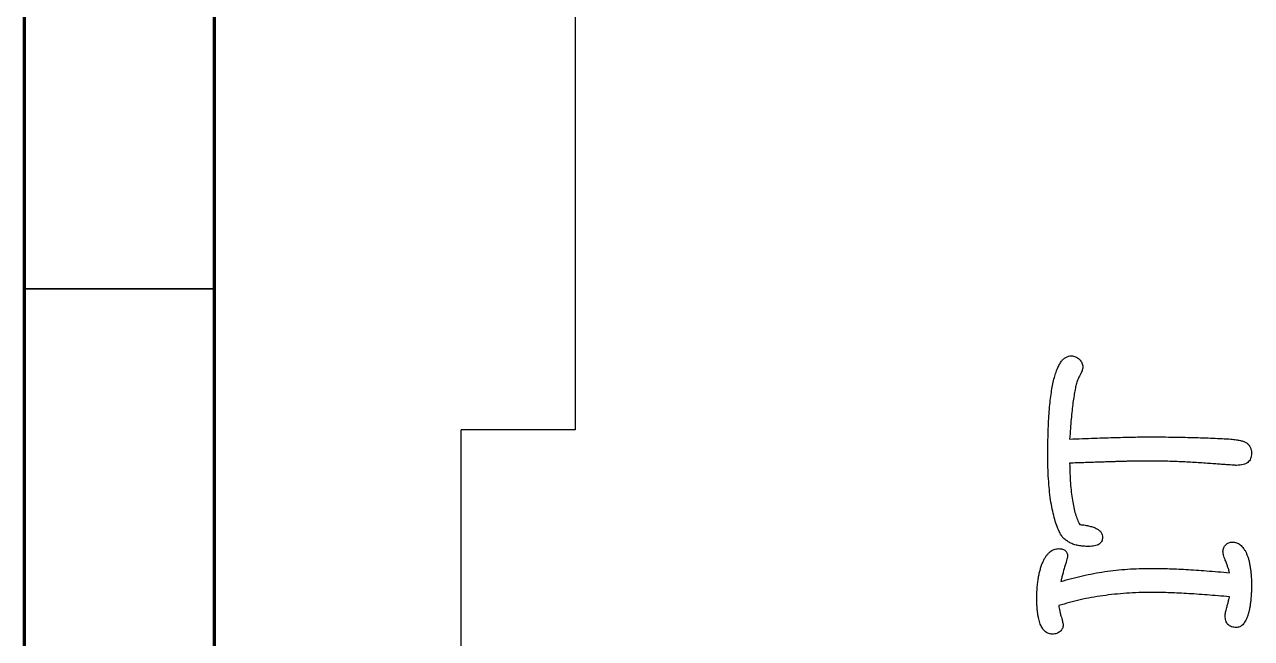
# Model space of a CAD drawing. Header units: millimetres. Extents: x 15 to 589, y 5 to 415.
# Drawn here: x 15 to 47.3, y 350.8 to 366.96 of the extents above; entities that cross this region are included whole.
import ezdxf

# ---------------------------------------------------------------- set-up
doc = ezdxf.new("R2010")
doc.units = ezdxf.units.MM

msp = doc.modelspace()

# ---------------------------------------------------------------- linework, layer by layer
at = {"color": 7, "linetype": 'Continuous', "lineweight": 70}
for p, q in [((15, 5), (15, 415)), ((20, 10), (20, 410))]:
    msp.add_line(p, q, dxfattribs=at)
at = {"color": 7, "linetype": 'Continuous', "lineweight": 25}
for p, q in [((29.492, 376.284), (29.492, 356.284)), ((26.492, 326.284), (26.492, 356.284)), ((29.492, 356.284), (26.492, 356.284))]:
    msp.add_line(p, q, dxfattribs=at)
at = {"color": 7, "linetype": 'Continuous', "lineweight": 35}
msp.add_line((20, 360), (15, 360), dxfattribs=at)
at = {"color": 7, "linetype": 'Continuous', "lineweight": 25}
for points, knots in [([(41.937, 355.637), (41.937, 355.742), (41.939, 355.945), (41.946, 356.239), (41.957, 356.513), (41.974, 356.767), (41.996, 357), (42.021, 357.214), (42.053, 357.407), (42.088, 357.579), (42.129, 357.732), (42.174, 357.865), (42.225, 357.977), (42.28, 358.07), (42.34, 358.143), (42.407, 358.196), (42.479, 358.229), (42.53, 358.233), (42.555, 358.234)], [0, 0, 0, 0, 0.1117999, 0.2165796, 0.3140494, 0.4042681, 0.4875895, 0.5640743, 0.633536, 0.6960467, 0.7521523, 0.8019945, 0.8452867, 0.8835231, 0.9167048, 0.9459236, 0.97318, 1, 1, 1, 1]), ([(42.555, 358.234), (42.574, 358.233), (42.612, 358.232), (42.667, 358.213), (42.719, 358.184), (42.767, 358.145), (42.807, 358.1), (42.837, 358.051), (42.855, 357.999), (42.858, 357.964), (42.859, 357.946)], [0, 0, 0, 0, 0.124064, 0.247444, 0.375591, 0.512145, 0.64548, 0.769544, 0.885472, 1, 1, 1, 1]), ([(42.859, 357.946), (42.859, 357.933), (42.857, 357.906), (42.846, 357.863), (42.829, 357.815), (42.813, 357.783), (42.804, 357.766)], [0, 0, 0, 0, 0.204836, 0.433789, 0.700842, 1, 1, 1, 1]), ([(42.721, 357.594), (42.709, 357.557), (42.684, 357.476), (42.654, 357.34), (42.626, 357.181), (42.599, 356.998), (42.574, 356.793), (42.552, 356.564), (42.531, 356.311), (42.52, 356.135), (42.513, 356.043)], [0, 0, 0, 0, 0.074374, 0.162773, 0.266152, 0.383524, 0.515551, 0.662242, 0.823714, 1, 1, 1, 1]), ([(42.804, 357.766), (42.793, 357.744), (42.774, 357.706), (42.748, 357.656), (42.732, 357.62), (42.724, 357.601), (42.721, 357.594)], [0, 0, 0, 0, 0.380919, 0.675534, 0.877655, 1, 1, 1, 1]), ([(42.513, 356.043), (42.626, 356.048), (42.844, 356.057), (43.16, 356.069), (43.452, 356.079), (43.721, 356.087), (43.967, 356.093), (44.19, 356.098), (44.39, 356.101), (44.515, 356.101), (44.574, 356.101)], [0, 0, 0, 0, 0.1644646, 0.3175404, 0.4596656, 0.5899683, 0.7093243, 0.8177368, 0.9143355, 1, 1, 1, 1]), ([(44.574, 356.101), (44.679, 356.101), (44.884, 356.101), (45.187, 356.098), (45.478, 356.093), (45.757, 356.087), (46.024, 356.079), (46.28, 356.069), (46.523, 356.058), (46.681, 356.048), (46.758, 356.043)], [0, 0, 0, 0, 0.143845, 0.282337, 0.415481, 0.543284, 0.66534, 0.782482, 0.893894, 1, 1, 1, 1]), ([(46.758, 356.043), (46.804, 356.039), (46.887, 356.031), (47.001, 356.011), (47.094, 355.984), (47.145, 355.957), (47.168, 355.944)], [0, 0, 0, 0, 0.320018, 0.589451, 0.816071, 1, 1, 1, 1]), ([(47.168, 355.944), (47.188, 355.929), (47.228, 355.899), (47.271, 355.834), (47.295, 355.756), (47.298, 355.7), (47.299, 355.67)], [0, 0, 0, 0, 0.23525, 0.468009, 0.718162, 1, 1, 1, 1]), ([(42.238, 353.608), (42.213, 353.666), (42.162, 353.788), (42.103, 353.987), (42.05, 354.208), (42.009, 354.451), (41.977, 354.716), (41.954, 355.003), (41.939, 355.313), (41.938, 355.527), (41.937, 355.637)], [0, 0, 0, 0, 0.0916, 0.192031, 0.301416, 0.420946, 0.55013, 0.689287, 0.839484, 1, 1, 1, 1]), ([(47.299, 355.67), (47.298, 355.645), (47.296, 355.597), (47.277, 355.531), (47.246, 355.474), (47.202, 355.428), (47.145, 355.394), (47.076, 355.368), (46.995, 355.355), (46.938, 355.353), (46.907, 355.352)], [0, 0, 0, 0, 0.130199, 0.2455, 0.354661, 0.463002, 0.57534, 0.700477, 0.840286, 1, 1, 1, 1]), ([(44.51, 355.467), (44.49, 355.467), (44.449, 355.467), (44.381, 355.466), (44.305, 355.465), (44.22, 355.463), (44.127, 355.462), (44.024, 355.459), (43.913, 355.456), (43.793, 355.452), (43.663, 355.449), (43.525, 355.444), (43.378, 355.44), (43.222, 355.434), (43.058, 355.429), (42.884, 355.422), (42.702, 355.417), (42.577, 355.412), (42.513, 355.409)], [0, 0, 0, 0, 0.029319, 0.0627, 0.101043, 0.143452, 0.190371, 0.241809, 0.297306, 0.357775, 0.422302, 0.491802, 0.565359, 0.643439, 0.726027, 0.812688, 0.904307, 1, 1, 1, 1]), ([(42.513, 355.409), (42.515, 355.318), (42.518, 355.141), (42.532, 354.887), (42.554, 354.654), (42.582, 354.442), (42.618, 354.25), (42.662, 354.079), (42.712, 353.927), (42.756, 353.837), (42.777, 353.795)], [0, 0, 0, 0, 0.166714, 0.321063, 0.462659, 0.592803, 0.710799, 0.818024, 0.913935, 1, 1, 1, 1]), ([(46.907, 355.352), (46.902, 355.352), (46.883, 355.353), (46.842, 355.356), (46.777, 355.36), (46.688, 355.367), (46.574, 355.375), (46.435, 355.385), (46.272, 355.396), (46.022, 355.415), (45.695, 355.436), (45.298, 355.454), (44.903, 355.465), (44.641, 355.466), (44.51, 355.467)], [0, 0, 0, 0, 0.006765, 0.02369, 0.050774, 0.088018, 0.135796, 0.193734, 0.261832, 0.340089, 0.506663, 0.67195, 0.836378, 1, 1, 1, 1]), ([(42.777, 353.795), (42.824, 353.79), (42.912, 353.782), (43.035, 353.757), (43.139, 353.727), (43.225, 353.688), (43.294, 353.643), (43.342, 353.587), (43.374, 353.523), (43.377, 353.477), (43.378, 353.453)], [0, 0, 0, 0, 0.188011, 0.351806, 0.494821, 0.617801, 0.723748, 0.818209, 0.907621, 1, 1, 1, 1]), ([(43.01, 353.218), (42.963, 353.22), (42.872, 353.222), (42.742, 353.24), (42.626, 353.27), (42.521, 353.312), (42.43, 353.368), (42.351, 353.435), (42.286, 353.515), (42.254, 353.577), (42.238, 353.608)], [0, 0, 0, 0, 0.154393, 0.296246, 0.427305, 0.548446, 0.663523, 0.774982, 0.886065, 1, 1, 1, 1]), ([(43.378, 353.453), (43.378, 353.435), (43.376, 353.399), (43.357, 353.35), (43.327, 353.308), (43.286, 353.274), (43.232, 353.25), (43.168, 353.23), (43.093, 353.22), (43.039, 353.219), (43.01, 353.218)], [0, 0, 0, 0, 0.111834, 0.215191, 0.315938, 0.420829, 0.538339, 0.67168, 0.824692, 1, 1, 1, 1]), ([(41.814, 352.819), (41.827, 352.846), (41.851, 352.898), (41.895, 352.968), (41.942, 353.027), (41.993, 353.075), (42.046, 353.114), (42.103, 353.141), (42.163, 353.158), (42.205, 353.16), (42.226, 353.161)], [0, 0, 0, 0, 0.158214, 0.30216, 0.434215, 0.556535, 0.671428, 0.780014, 0.888543, 1, 1, 1, 1]), ([(42.226, 353.161), (42.244, 353.16), (42.278, 353.16), (42.325, 353.15), (42.366, 353.134), (42.399, 353.113), (42.425, 353.084), (42.443, 353.049), (42.454, 353.008), (42.455, 352.979), (42.456, 352.963)], [0, 0, 0, 0, 0.156326, 0.294634, 0.414955, 0.527543, 0.636244, 0.745691, 0.866881, 1, 1, 1, 1]), ([(46.549, 353.09), (46.55, 353.107), (46.552, 353.139), (46.566, 353.184), (46.588, 353.227), (46.62, 353.263), (46.657, 353.295), (46.7, 353.317), (46.746, 353.331), (46.779, 353.333), (46.795, 353.334)], [0, 0, 0, 0, 0.126955, 0.249159, 0.37062, 0.496818, 0.624804, 0.746266, 0.870714, 1, 1, 1, 1]), ([(46.611, 352.856), (46.601, 352.881), (46.584, 352.927), (46.565, 352.991), (46.552, 353.044), (46.55, 353.076), (46.549, 353.09)], [0, 0, 0, 0, 0.327016, 0.601361, 0.82522, 1, 1, 1, 1]), ([(46.795, 353.334), (46.814, 353.333), (46.852, 353.331), (46.906, 353.317), (46.957, 353.293), (47.006, 353.261), (47.051, 353.219), (47.092, 353.168), (47.131, 353.107), (47.166, 353.038), (47.197, 352.961), (47.225, 352.876), (47.247, 352.783), (47.266, 352.683), (47.281, 352.575), (47.292, 352.459), (47.298, 352.336), (47.299, 352.251), (47.299, 352.207)], [0, 0, 0, 0, 0.042173, 0.082798, 0.123999, 0.166383, 0.211722, 0.260083, 0.31321, 0.370214, 0.432174, 0.498226, 0.568307, 0.64435, 0.725228, 0.81102, 0.902562, 1, 1, 1, 1]), ([(41.649, 351.843), (41.649, 351.893), (41.65, 351.99), (41.657, 352.132), (41.671, 352.266), (41.689, 352.393), (41.711, 352.511), (41.74, 352.621), (41.772, 352.724), (41.8, 352.788), (41.814, 352.819)], [0, 0, 0, 0, 0.150843, 0.292815, 0.428058, 0.555776, 0.676218, 0.790124, 0.898365, 1, 1, 1, 1]), ([(42.398, 352.728), (42.386, 352.689), (42.362, 352.613), (42.332, 352.501), (42.304, 352.396), (42.29, 352.328), (42.283, 352.296)], [0, 0, 0, 0, 0.2775427, 0.5343295, 0.7773772, 1, 1, 1, 1]), ([(42.456, 352.963), (42.455, 352.953), (42.452, 352.925), (42.44, 352.875), (42.422, 352.808), (42.407, 352.757), (42.398, 352.728)], [0, 0, 0, 0, 0.134564, 0.343698, 0.632062, 1, 1, 1, 1]), ([(46.722, 352.526), (46.717, 352.548), (46.704, 352.594), (46.679, 352.67), (46.647, 352.759), (46.623, 352.822), (46.611, 352.856)], [0, 0, 0, 0, 0.1883154, 0.4165477, 0.6881646, 1, 1, 1, 1]), ([(42.283, 352.296), (42.377, 352.324), (42.565, 352.379), (42.852, 352.449), (43.142, 352.509), (43.437, 352.557), (43.736, 352.595), (44.039, 352.622), (44.346, 352.639), (44.552, 352.641), (44.656, 352.642)], [0, 0, 0, 0, 0.121899, 0.244452, 0.367845, 0.491895, 0.616779, 0.74304, 0.870851, 1, 1, 1, 1]), ([(44.656, 352.642), (44.725, 352.641), (44.868, 352.641), (45.091, 352.635), (45.327, 352.626), (45.579, 352.613), (45.844, 352.597), (46.124, 352.577), (46.418, 352.554), (46.619, 352.536), (46.722, 352.526)], [0, 0, 0, 0, 0.100513, 0.207581, 0.322096, 0.443644, 0.572238, 0.70746, 0.850189, 1, 1, 1, 1]), ([(47.299, 352.207), (47.299, 352.163), (47.298, 352.079), (47.294, 351.957), (47.284, 351.842), (47.273, 351.734), (47.259, 351.634), (47.241, 351.542), (47.219, 351.457), (47.194, 351.38), (47.166, 351.311), (47.137, 351.251), (47.105, 351.2), (47.07, 351.158), (47.032, 351.126), (46.992, 351.102), (46.949, 351.088), (46.919, 351.086), (46.904, 351.085)], [0, 0, 0, 0, 0.101554, 0.197521, 0.288057, 0.372471, 0.451553, 0.52485, 0.593262, 0.657039, 0.714919, 0.766953, 0.813898, 0.856425, 0.894438, 0.930478, 0.965267, 1, 1, 1, 1]), ([(42.061, 350.912), (42.045, 350.913), (42.012, 350.914), (41.965, 350.925), (41.92, 350.943), (41.88, 350.971), (41.842, 351.002), (41.808, 351.043), (41.778, 351.091), (41.749, 351.146), (41.727, 351.209), (41.705, 351.277), (41.688, 351.354), (41.674, 351.438), (41.662, 351.529), (41.654, 351.627), (41.65, 351.732), (41.649, 351.805), (41.649, 351.843)], [0, 0, 0, 0, 0.04427, 0.087113, 0.1296, 0.171905, 0.216314, 0.262466, 0.313016, 0.367233, 0.426428, 0.491176, 0.560315, 0.636071, 0.717823, 0.805625, 0.899638, 1, 1, 1, 1]), ([(44.66, 352.008), (44.55, 352.007), (44.333, 352.005), (44.01, 351.988), (43.695, 351.961), (43.386, 351.923), (43.085, 351.875), (42.791, 351.815), (42.505, 351.745), (42.318, 351.689), (42.225, 351.662)], [0, 0, 0, 0, 0.133567, 0.264362, 0.392542, 0.518271, 0.641727, 0.763094, 0.882214, 1, 1, 1, 1]), ([(46.722, 351.892), (46.621, 351.901), (46.423, 351.919), (46.133, 351.943), (45.856, 351.963), (45.591, 351.979), (45.34, 351.992), (45.101, 352.001), (44.877, 352.006), (44.731, 352.007), (44.66, 352.008)], [0, 0, 0, 0, 0.147529, 0.288392, 0.423037, 0.551474, 0.673284, 0.788483, 0.897526, 1, 1, 1, 1]), ([(46.649, 351.612), (46.658, 351.645), (46.675, 351.705), (46.696, 351.786), (46.712, 351.846), (46.719, 351.879), (46.722, 351.892)], [0, 0, 0, 0, 0.358277, 0.64484, 0.859726, 1, 1, 1, 1]), ([(42.225, 351.662), (42.228, 351.638), (42.234, 351.59), (42.25, 351.516), (42.27, 351.436), (42.286, 351.382), (42.295, 351.354)], [0, 0, 0, 0, 0.221592, 0.462958, 0.721376, 1, 1, 1, 1]), ([(46.607, 351.398), (46.608, 351.411), (46.609, 351.441), (46.617, 351.491), (46.631, 351.549), (46.642, 351.59), (46.649, 351.612)], [0, 0, 0, 0, 0.1855443, 0.4141995, 0.6846353, 1, 1, 1, 1]), ([(42.341, 351.15), (42.339, 351.134), (42.337, 351.103), (42.322, 351.058), (42.296, 351.018), (42.262, 350.981), (42.22, 350.95), (42.171, 350.929), (42.118, 350.914), (42.081, 350.913), (42.061, 350.912)], [0, 0, 0, 0, 0.1157728, 0.2276782, 0.3448996, 0.4685388, 0.5968379, 0.7255177, 0.8580183, 1, 1, 1, 1]), ([(42.295, 351.354), (42.301, 351.33), (42.313, 351.287), (42.328, 351.23), (42.338, 351.186), (42.34, 351.16), (42.341, 351.15)], [0, 0, 0, 0, 0.353279, 0.633297, 0.85296, 1, 1, 1, 1]), ([(46.904, 351.085), (46.881, 351.086), (46.837, 351.087), (46.776, 351.103), (46.723, 351.127), (46.679, 351.162), (46.646, 351.207), (46.624, 351.263), (46.609, 351.327), (46.608, 351.373), (46.607, 351.398)], [0, 0, 0, 0, 0.14065, 0.266646, 0.381611, 0.49178, 0.602611, 0.719411, 0.852074, 1, 1, 1, 1])]:
    msp.add_open_spline(points, degree=3, knots=knots, dxfattribs=at)

doc.saveas('drawing.dxf')
